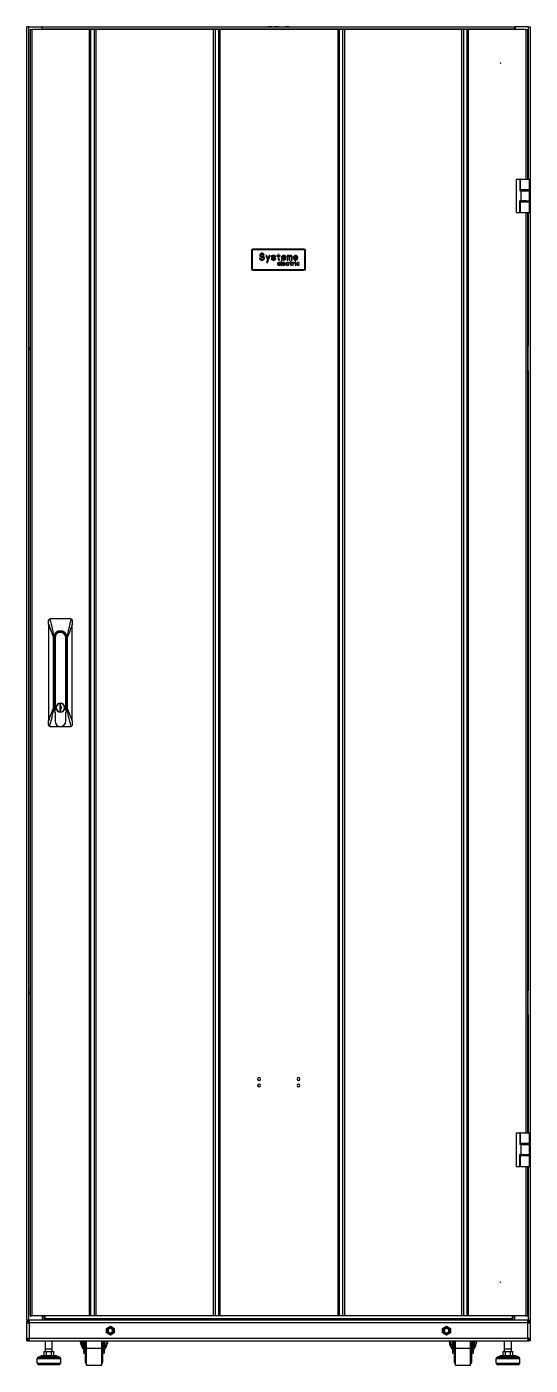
# Model space of a CAD drawing. Header units: millimetres. Extents: x 167 to 1022, y 285 to 720.
# Drawn here: x 671.8 to 746.6, y 285 to 484.1 of the extents above; entities that cross this region are included whole.
import ezdxf

# ---------------------------------------------------------------- set-up
doc = ezdxf.new("R2010")
doc.units = ezdxf.units.MM

msp = doc.modelspace()

# ---------------------------------------------------------------- linework, layer by layer
at = {"color": 7, "linetype": 'Continuous', "lineweight": 25}
for p, q in [((671.75, 291.76), (671.75, 484.13)), ((672.07, 484.13), (671.75, 484.13)), ((672.07, 484.13), (674, 484.13)), ((672.07, 291.76), (672.07, 484.13)), ((674, 484.13), (674, 483.73)), ((674, 484.13), (744.37, 484.13)), ((674.02, 484.11), (674, 484.11)), ((674.02, 483.97), (674, 483.97)), ((674.02, 483.83), (674.02, 484.11)), ((707, 484.14), (707.01, 484.13)), ((707, 484.14), (707.61, 484.14)), ((708.2, 484.14), (707.61, 484.14)), ((707.61, 484.13), (707.61, 484.14)), ((708.19, 484.13), (708.2, 484.14)), ((708.58, 484.14), (708.59, 484.13)), ((709.2, 484.14), (708.58, 484.14)), ((709.2, 484.14), (709.78, 484.14)), ((709.2, 484.13), (709.2, 484.14)), ((709.77, 484.13), (709.78, 484.14)), ((710.17, 484.14), (710.18, 484.13)), ((710.78, 484.14), (710.17, 484.14)), ((710.78, 484.14), (711.37, 484.14)), ((710.78, 484.13), (710.78, 484.14)), ((711.36, 484.13), (711.37, 484.14)), ((744.37, 484.11), (744.35, 484.11)), ((744.35, 483.83), (744.35, 484.11)), ((744.37, 483.97), (744.35, 483.97)), ((744.37, 484.13), (744.37, 483.73)), ((746.29, 484.13), (744.37, 484.13)), ((746.29, 484.13), (746.61, 484.13)), ((746.29, 484.13), (746.29, 461.48)), ((746.61, 484.13), (746.61, 291.76)), ((672.25, 483.73), (672.25, 292.33)), ((672.25, 483.73), (672.49, 483.73)), ((681.05, 483.73), (672.49, 483.73)), ((672.49, 483.73), (672.49, 292.33)), ((674.02, 483.82), (674, 483.82)), ((674.02, 483.83), (744.35, 483.83)), ((674.02, 483.83), (674.02, 483.73)), ((681.05, 483.73), (681.05, 292.33)), ((681.25, 483.73), (681.05, 483.73)), ((681.25, 483.73), (681.25, 292.33)), ((681.76, 483.73), (681.25, 483.73)), ((681.76, 483.73), (681.76, 292.33)), ((682.04, 483.73), (681.76, 483.73)), ((682.04, 483.73), (682.04, 292.33)), ((699.47, 483.73), (682.04, 483.73)), ((699.47, 483.73), (699.47, 292.33)), ((699.75, 483.73), (699.47, 483.73)), ((699.75, 483.73), (699.75, 292.33)), ((700.25, 483.73), (699.75, 483.73)), ((700.25, 483.73), (700.25, 292.33)), ((700.46, 483.73), (700.25, 483.73)), ((700.46, 483.73), (700.46, 292.33)), ((717.99, 483.73), (700.46, 483.73)), ((718.19, 483.73), (717.99, 483.73)), ((717.99, 483.73), (717.99, 292.33)), ((718.19, 483.73), (718.19, 292.33)), ((718.7, 483.73), (718.19, 483.73)), ((718.98, 483.73), (718.7, 483.73)), ((718.7, 483.73), (718.7, 292.33)), ((736.41, 483.73), (718.98, 483.73)), ((718.98, 483.73), (718.98, 292.33)), ((736.41, 483.73), (736.41, 292.33)), ((736.69, 483.73), (736.41, 483.73)), ((736.69, 483.73), (736.69, 292.33)), ((737.19, 483.73), (736.69, 483.73)), ((737.19, 483.73), (737.19, 292.33)), ((737.4, 483.73), (737.19, 483.73)), ((737.4, 483.73), (737.4, 292.33)), ((745.95, 483.73), (737.4, 483.73)), ((744.35, 483.83), (744.35, 483.73)), ((744.35, 483.82), (744.37, 483.82)), ((745.95, 483.73), (746.19, 483.73)), ((745.95, 483.73), (745.95, 461.48)), ((746.19, 483.73), (746.19, 461.48)), ((744.55, 456.48), (744.55, 461.48)), ((744.55, 461.48), (745.06, 461.48)), ((745.06, 461.48), (745.06, 459.73)), ((745.16, 461.48), (745.06, 461.48)), ((745.16, 459.73), (745.16, 461.48)), ((745.16, 461.48), (746.51, 461.48)), ((746.51, 459.88), (746.51, 461.48)), ((746.51, 461.48), (746.55, 461.48)), ((746.55, 459.88), (746.55, 461.48)), ((745.29, 459.73), (745.06, 459.73)), ((745.06, 456.48), (745.06, 458.23)), ((745.29, 458.23), (745.06, 458.23)), ((746.51, 459.88), (745.16, 459.88)), ((745.16, 456.48), (745.16, 458.23)), ((745.16, 458.08), (746.51, 458.08)), ((745.29, 458.23), (745.29, 459.73)), ((745.29, 459.73), (746.51, 459.73)), ((745.29, 458.23), (746.51, 458.23)), ((745.49, 459.73), (745.49, 459.88)), ((745.95, 459.73), (745.49, 459.73)), ((745.49, 458.08), (745.49, 458.23)), ((745.95, 458.22), (745.49, 458.22)), ((745.5, 458.23), (745.5, 458.22)), ((745.95, 459.88), (745.95, 459.73)), ((745.95, 459.73), (746.19, 459.73)), ((745.95, 458.22), (746.19, 458.22)), ((745.95, 458.22), (745.95, 458.08)), ((746.06, 458.23), (746.06, 458.22)), ((746.1, 458.22), (746.1, 458.23)), ((746.19, 459.88), (746.19, 459.73)), ((746.19, 459.73), (746.19, 459.73)), ((746.19, 458.22), (746.19, 458.23)), ((746.19, 458.22), (746.19, 458.08)), ((746.25, 459.73), (746.25, 459.88)), ((746.25, 458.08), (746.25, 458.23)), ((746.51, 459.88), (746.55, 459.88)), ((746.51, 458.23), (746.51, 459.73)), ((746.51, 459.73), (746.55, 459.73)), ((746.51, 458.23), (746.55, 458.23)), ((746.51, 456.48), (746.51, 458.08)), ((746.51, 458.08), (746.55, 458.08)), ((746.55, 459.73), (746.55, 459.88)), ((746.55, 458.23), (746.55, 459.73)), ((746.55, 458.08), (746.55, 458.23)), ((746.55, 456.48), (746.55, 458.08)), ((744.55, 456.48), (745.06, 456.48)), ((745.16, 456.48), (745.06, 456.48)), ((745.16, 456.48), (746.51, 456.48)), ((745.95, 456.48), (745.95, 319.58)), ((746.19, 456.48), (746.19, 319.58)), ((746.29, 456.48), (746.29, 436.55)), ((746.51, 456.48), (746.55, 456.48)), ((705.27, 450.84), (705.17, 450.84)), ((705.17, 450.84), (705.17, 448.14)), ((705.27, 450.84), (705.27, 448.14)), ((705.37, 450.94), (705.37, 451.04)), ((713.02, 451.04), (705.37, 451.04)), ((713.02, 450.94), (705.37, 450.94)), ((706.42, 450.28), (706.4, 450.19)), ((706.4, 450.19), (706.4, 450.11)), ((706.4, 450.11), (706.42, 450.02)), ((706.51, 450.36), (706.42, 450.28)), ((706.59, 450.41), (706.51, 450.36)), ((706.53, 450.17), (706.55, 450.24)), ((706.53, 450.13), (706.53, 450.17)), ((706.55, 450.07), (706.53, 450.13)), ((706.55, 450.24), (706.61, 450.28)), ((706.67, 450.43), (706.59, 450.41)), ((706.61, 450.28), (706.67, 450.3)), ((706.78, 450.43), (706.67, 450.43)), ((706.67, 450.3), (706.8, 450.3)), ((706.88, 450.41), (706.78, 450.43)), ((706.8, 450.3), (706.86, 450.28)), ((706.86, 450.28), (706.9, 450.24)), ((706.97, 450.34), (706.88, 450.41)), ((706.9, 450.24), (706.92, 450.19)), ((706.92, 450.19), (707.05, 450.19)), ((707.03, 450.26), (706.97, 450.34)), ((707.05, 450.19), (707.03, 450.26)), ((707.28, 450.11), (707.57, 449.51)), ((707.4, 450.11), (707.28, 450.11)), ((707.63, 449.66), (707.4, 450.11)), ((707.53, 449.09), (707.95, 450.11)), ((707.82, 450.11), (707.63, 449.66)), ((707.95, 450.11), (707.82, 450.11)), ((708.24, 450.09), (708.15, 450.04)), ((708.36, 450.11), (708.24, 450.09)), ((708.49, 450.11), (708.36, 450.11)), ((708.61, 450.09), (708.49, 450.11)), ((708.67, 450.07), (708.61, 450.09)), ((708.95, 450.11), (708.95, 450.02)), ((709.11, 450.11), (708.95, 450.11)), ((709.11, 450.28), (709.11, 450.11)), ((709.22, 450.28), (709.11, 450.28)), ((709.22, 450.11), (709.22, 450.28)), ((709.45, 450.11), (709.22, 450.11)), ((709.45, 450.02), (709.45, 450.11)), ((709.84, 450.09), (709.78, 450.07)), ((709.97, 450.11), (709.84, 450.09)), ((710.09, 450.09), (709.97, 450.11)), ((710.2, 450.02), (710.09, 450.09)), ((710.55, 450.11), (710.45, 450.11)), ((710.45, 450.11), (710.45, 449.43)), ((710.55, 450.04), (710.55, 450.11)), ((710.59, 450.09), (710.55, 450.04)), ((710.65, 450.11), (710.59, 450.09)), ((710.74, 450.11), (710.65, 450.11)), ((710.8, 450.09), (710.74, 450.11)), ((710.86, 450.02), (710.8, 450.09)), ((710.92, 450.09), (710.86, 450.02)), ((710.99, 450.11), (710.92, 450.09)), ((711.07, 450.11), (710.99, 450.11)), ((711.13, 450.09), (711.07, 450.11)), ((711.17, 450.04), (711.13, 450.09)), ((711.61, 450.09), (711.55, 450.07)), ((711.74, 450.11), (711.61, 450.09)), ((711.86, 450.09), (711.74, 450.11)), ((711.97, 450.02), (711.86, 450.09)), ((713.02, 450.94), (713.02, 451.04)), ((713.12, 450.84), (713.22, 450.84)), ((713.12, 448.14), (713.12, 450.84)), ((713.22, 448.14), (713.22, 450.84)), ((705.27, 448.14), (705.17, 448.14)), ((706.34, 449.7), (706.36, 449.62)), ((706.47, 449.7), (706.34, 449.7)), ((706.36, 449.62), (706.42, 449.51)), ((706.42, 450.02), (706.51, 449.94)), ((706.42, 449.51), (706.53, 449.45)), ((706.49, 449.64), (706.47, 449.7)), ((706.55, 449.58), (706.49, 449.64)), ((706.51, 449.94), (706.59, 449.9)), ((706.53, 449.45), (706.63, 449.43)), ((706.61, 450.02), (706.55, 450.07)), ((706.63, 449.56), (706.55, 449.58)), ((706.59, 449.9), (706.67, 449.87)), ((706.67, 450), (706.61, 450.02)), ((706.8, 449.56), (706.63, 449.56)), ((706.63, 449.43), (706.8, 449.43)), ((706.8, 450), (706.67, 450)), ((706.67, 449.87), (706.8, 449.87)), ((706.9, 449.98), (706.8, 450)), ((706.8, 449.87), (706.88, 449.85)), ((706.88, 449.58), (706.8, 449.56)), ((706.8, 449.43), (706.9, 449.45)), ((706.88, 449.85), (706.95, 449.81)), ((706.95, 449.62), (706.88, 449.58)), ((706.99, 449.94), (706.9, 449.98)), ((706.9, 449.45), (706.99, 449.49)), ((706.95, 449.81), (706.99, 449.75)), ((706.99, 449.68), (706.95, 449.62)), ((707.07, 449.85), (706.99, 449.94)), ((706.99, 449.75), (706.99, 449.68)), ((706.99, 449.49), (707.07, 449.58)), ((707.11, 449.77), (707.07, 449.85)), ((707.07, 449.58), (707.11, 449.66)), ((707.11, 449.66), (707.11, 449.77)), ((707.57, 449.51), (707.4, 449.09)), ((707.4, 449.09), (707.53, 449.09)), ((708.15, 450.04), (708.11, 449.98)), ((708.11, 449.98), (708.11, 449.94)), ((708.11, 449.94), (708.15, 449.85)), ((708.11, 449.6), (708.15, 449.51)), ((708.22, 449.6), (708.11, 449.6)), ((708.15, 449.85), (708.24, 449.79)), ((708.15, 449.51), (708.22, 449.47)), ((708.22, 449.94), (708.24, 449.98)), ((708.24, 449.9), (708.22, 449.94)), ((708.24, 449.56), (708.22, 449.6)), ((708.22, 449.47), (708.28, 449.45)), ((708.24, 449.98), (708.28, 450)), ((708.3, 449.85), (708.24, 449.9)), ((708.24, 449.79), (708.59, 449.68)), ((708.28, 449.53), (708.24, 449.56)), ((708.28, 450), (708.36, 450.02)), ((708.4, 449.51), (708.28, 449.53)), ((708.28, 449.45), (708.4, 449.43)), ((708.65, 449.75), (708.3, 449.85)), ((708.36, 450.02), (708.49, 450.02)), ((708.53, 449.51), (708.4, 449.51)), ((708.4, 449.43), (708.53, 449.43)), ((708.49, 450.02), (708.61, 450)), ((708.61, 449.53), (708.53, 449.51)), ((708.53, 449.43), (708.65, 449.45)), ((708.59, 449.68), (708.65, 449.64)), ((708.61, 450), (708.65, 449.98)), ((708.65, 449.56), (708.61, 449.53)), ((708.65, 449.98), (708.67, 449.94)), ((708.74, 449.68), (708.65, 449.75)), ((708.65, 449.64), (708.67, 449.6)), ((708.67, 449.6), (708.65, 449.56)), ((708.65, 449.45), (708.74, 449.49)), ((708.74, 450.02), (708.67, 450.07)), ((708.67, 449.94), (708.78, 449.94)), ((708.78, 449.94), (708.74, 450.02)), ((708.78, 449.6), (708.74, 449.68)), ((708.74, 449.49), (708.78, 449.56)), ((708.78, 449.56), (708.78, 449.6)), ((708.95, 450.02), (709.11, 450.02)), ((709.05, 448.94), (709.04, 448.86)), ((709.04, 448.86), (709.05, 448.77)), ((709.08, 449), (709.05, 448.94)), ((709.05, 448.77), (709.08, 448.72)), ((709.11, 449.03), (709.08, 449)), ((709.08, 448.72), (709.11, 448.69)), ((709.11, 450.02), (709.11, 449.6)), ((709.11, 449.6), (709.15, 449.51)), ((709.15, 449.05), (709.11, 449.03)), ((709.11, 448.86), (709.48, 448.86)), ((709.11, 448.83), (709.11, 448.86)), ((709.12, 448.79), (709.11, 448.83)), ((709.11, 448.69), (709.15, 448.66)), ((709.12, 448.93), (709.14, 448.96)), ((709.12, 448.91), (709.12, 448.93)), ((709.41, 448.91), (709.12, 448.91)), ((709.14, 448.76), (709.12, 448.79)), ((709.14, 448.96), (709.18, 449)), ((709.18, 448.72), (709.14, 448.76)), ((709.15, 449.51), (709.22, 449.47)), ((709.19, 449.07), (709.15, 449.05)), ((709.15, 448.66), (709.19, 448.65)), ((709.18, 449), (709.2, 449.01)), ((709.2, 448.7), (709.18, 448.72)), ((709.27, 449.08), (709.19, 449.07)), ((709.19, 448.65), (709.27, 448.63)), ((709.2, 449.01), (709.26, 449.03)), ((709.26, 448.69), (709.2, 448.7)), ((709.22, 450.02), (709.45, 450.02)), ((709.22, 449.64), (709.22, 450.02)), ((709.24, 449.58), (709.22, 449.64)), ((709.22, 449.47), (709.28, 449.45)), ((709.3, 449.53), (709.24, 449.58)), ((709.26, 449.03), (709.34, 449.01)), ((709.36, 448.7), (709.26, 448.69)), ((709.36, 449.07), (709.27, 449.08)), ((709.27, 448.63), (709.37, 448.65)), ((709.28, 449.45), (709.4, 449.43)), ((709.4, 449.51), (709.3, 449.53)), ((709.34, 449.01), (709.38, 448.98)), ((709.42, 449.03), (709.36, 449.07)), ((709.4, 448.73), (709.36, 448.7)), ((709.37, 448.65), (709.42, 448.67)), ((709.38, 448.98), (709.41, 448.94)), ((709.4, 449.43), (709.4, 449.51)), ((709.41, 448.77), (709.4, 448.73)), ((709.41, 448.94), (709.41, 448.91)), ((709.48, 448.77), (709.41, 448.77)), ((709.47, 448.97), (709.42, 449.03)), ((709.42, 448.67), (709.47, 448.72)), ((709.48, 448.91), (709.47, 448.97)), ((709.47, 448.72), (709.48, 448.77)), ((709.48, 448.86), (709.48, 448.91)), ((709.59, 449.29), (709.59, 448.63)), ((709.66, 449.29), (709.59, 449.29)), ((709.59, 448.63), (709.66, 448.63)), ((709.63, 449.9), (709.61, 449.77)), ((709.61, 449.77), (709.63, 449.64)), ((709.67, 449.98), (709.63, 449.9)), ((709.63, 449.64), (709.67, 449.56)), ((709.66, 448.63), (709.66, 449.29)), ((709.72, 450.02), (709.67, 449.98)), ((709.67, 449.56), (709.72, 449.51)), ((709.78, 450.07), (709.72, 450.02)), ((709.72, 449.77), (710.28, 449.77)), ((709.72, 449.73), (709.72, 449.77)), ((709.74, 449.66), (709.72, 449.73)), ((709.72, 449.51), (709.78, 449.47)), ((709.74, 449.87), (709.76, 449.92)), ((709.74, 449.85), (709.74, 449.87)), ((710.17, 449.85), (709.74, 449.85)), ((709.76, 449.62), (709.74, 449.66)), ((709.76, 449.92), (709.82, 449.98)), ((709.82, 449.56), (709.76, 449.62)), ((709.78, 448.94), (709.77, 448.86)), ((709.77, 448.86), (709.78, 448.77)), ((709.78, 449.47), (709.84, 449.45)), ((709.81, 449), (709.78, 448.94)), ((709.78, 448.77), (709.81, 448.72)), ((709.84, 449.03), (709.81, 449)), ((709.81, 448.72), (709.84, 448.69)), ((709.82, 449.98), (709.86, 450)), ((709.86, 449.53), (709.82, 449.56)), ((709.84, 449.45), (709.97, 449.43)), ((709.88, 449.05), (709.84, 449.03)), ((709.84, 448.86), (710.21, 448.86)), ((709.84, 448.83), (709.84, 448.86)), ((709.85, 448.79), (709.84, 448.83)), ((709.84, 448.69), (709.88, 448.66)), ((709.85, 448.93), (709.86, 448.96)), ((709.85, 448.91), (709.85, 448.93)), ((710.14, 448.91), (709.85, 448.91)), ((709.86, 448.76), (709.85, 448.79)), ((709.86, 450), (709.95, 450.02)), ((709.95, 449.51), (709.86, 449.53)), ((709.86, 448.96), (709.91, 449)), ((709.91, 448.72), (709.86, 448.76)), ((709.92, 449.07), (709.88, 449.05)), ((709.88, 448.66), (709.92, 448.65)), ((709.91, 449), (709.93, 449.01)), ((709.93, 448.7), (709.91, 448.72)), ((710, 449.08), (709.92, 449.07)), ((709.92, 448.65), (710, 448.63)), ((709.93, 449.01), (709.99, 449.03)), ((709.99, 448.69), (709.93, 448.7)), ((709.95, 450.02), (710.07, 450)), ((710.09, 449.53), (709.95, 449.51)), ((709.97, 449.43), (710.11, 449.45)), ((709.99, 449.03), (710.07, 449.01)), ((710.08, 448.7), (709.99, 448.69)), ((710.08, 449.07), (710, 449.08)), ((710, 448.63), (710.1, 448.65)), ((710.07, 450), (710.13, 449.96)), ((710.07, 449.01), (710.11, 448.98)), ((710.15, 449.03), (710.08, 449.07)), ((710.13, 448.73), (710.08, 448.7)), ((710.15, 449.58), (710.09, 449.53)), ((710.1, 448.65), (710.15, 448.67)), ((710.11, 449.45), (710.2, 449.49)), ((710.11, 448.98), (710.14, 448.94)), ((710.13, 449.96), (710.17, 449.9)), ((710.14, 448.77), (710.13, 448.73)), ((710.14, 448.94), (710.14, 448.91)), ((710.21, 448.77), (710.14, 448.77)), ((710.17, 449.64), (710.15, 449.58)), ((710.19, 448.97), (710.15, 449.03)), ((710.15, 448.67), (710.19, 448.72)), ((710.17, 449.9), (710.17, 449.85)), ((710.28, 449.64), (710.17, 449.64)), ((710.21, 448.91), (710.19, 448.97)), ((710.19, 448.72), (710.21, 448.77)), ((710.26, 449.94), (710.2, 450.02)), ((710.2, 449.49), (710.26, 449.56)), ((710.21, 448.86), (710.21, 448.91)), ((710.28, 449.85), (710.26, 449.94)), ((710.26, 449.56), (710.28, 449.64)), ((710.28, 449.77), (710.28, 449.85)), ((710.33, 448.94), (710.32, 448.86)), ((710.32, 448.86), (710.33, 448.77)), ((710.36, 449), (710.33, 448.94)), ((710.33, 448.77), (710.36, 448.72)), ((710.39, 449.03), (710.36, 449)), ((710.36, 448.72), (710.39, 448.69)), ((710.43, 449.05), (710.39, 449.03)), ((710.39, 448.87), (710.4, 448.93)), ((710.39, 448.83), (710.39, 448.87)), ((710.41, 448.76), (710.39, 448.83)), ((710.39, 448.69), (710.43, 448.66)), ((710.4, 448.93), (710.41, 448.96)), ((710.41, 448.96), (710.46, 449)), ((710.46, 448.72), (710.41, 448.76)), ((710.47, 449.07), (710.43, 449.05)), ((710.43, 448.66), (710.47, 448.65)), ((710.45, 449.43), (710.55, 449.43)), ((710.46, 449), (710.48, 449.01)), ((710.54, 448.69), (710.46, 448.72)), ((710.55, 449.08), (710.47, 449.07)), ((710.47, 448.65), (710.55, 448.63)), ((710.48, 449.01), (710.54, 449.03)), ((710.54, 449.03), (710.63, 449.01)), ((710.63, 448.7), (710.54, 448.69)), ((710.55, 449.96), (710.59, 450)), ((710.55, 449.43), (710.55, 449.96)), ((710.65, 449.07), (710.55, 449.08)), ((710.55, 448.63), (710.65, 448.65)), ((710.59, 450), (710.65, 450.02)), ((710.63, 449.01), (710.68, 448.98)), ((710.68, 448.73), (710.63, 448.7)), ((710.65, 450.02), (710.7, 450.02)), ((710.7, 449.04), (710.65, 449.07)), ((710.65, 448.65), (710.7, 448.67)), ((710.68, 448.98), (710.69, 448.94)), ((710.69, 448.77), (710.68, 448.73)), ((710.69, 448.94), (710.76, 448.94)), ((710.76, 448.77), (710.69, 448.77)), ((710.7, 450.02), (710.74, 450)), ((710.74, 449), (710.7, 449.04)), ((710.7, 448.67), (710.74, 448.72)), ((710.74, 450), (710.76, 449.98)), ((710.76, 448.94), (710.74, 449)), ((710.74, 448.72), (710.76, 448.77)), ((710.76, 449.98), (710.78, 449.94)), ((710.78, 449.94), (710.78, 449.43)), ((710.78, 449.43), (710.88, 449.43)), ((710.87, 449.08), (710.87, 449.03)), ((710.98, 449.08), (710.87, 449.08)), ((710.87, 449.03), (710.98, 449.03)), ((710.88, 449.94), (710.9, 449.98)), ((710.88, 449.43), (710.88, 449.94)), ((710.9, 449.98), (710.92, 450)), ((710.92, 450), (710.97, 450.02)), ((710.97, 450.02), (711.03, 450.02)), ((711.05, 449.19), (710.98, 449.19)), ((710.98, 449.19), (710.98, 449.08)), ((710.98, 449.03), (710.98, 448.74)), ((710.98, 448.74), (711.01, 448.69)), ((711.01, 448.69), (711.05, 448.66)), ((711.03, 450.02), (711.07, 450)), ((711.05, 449.08), (711.05, 449.19)), ((711.2, 449.08), (711.05, 449.08)), ((711.05, 449.03), (711.2, 449.03)), ((711.05, 448.77), (711.05, 449.03)), ((711.06, 448.73), (711.05, 448.77)), ((711.05, 448.66), (711.09, 448.65)), ((711.1, 448.7), (711.06, 448.73)), ((711.07, 450), (711.09, 449.98)), ((711.09, 449.98), (711.11, 449.94)), ((711.09, 448.65), (711.17, 448.63)), ((711.17, 448.69), (711.1, 448.7)), ((711.11, 449.94), (711.11, 449.43)), ((711.11, 449.43), (711.22, 449.43)), ((711.22, 449.94), (711.17, 450.04)), ((711.17, 448.63), (711.17, 448.69)), ((711.2, 449.03), (711.2, 449.08)), ((711.22, 449.43), (711.22, 449.94)), ((711.38, 449.08), (711.31, 449.08)), ((711.31, 449.08), (711.31, 448.63)), ((711.31, 448.63), (711.38, 448.63)), ((711.4, 449.9), (711.38, 449.77)), ((711.38, 449.77), (711.4, 449.64)), ((711.38, 449), (711.38, 449.08)), ((711.4, 449.03), (711.38, 449)), ((711.38, 448.91), (711.42, 448.97)), ((711.38, 448.63), (711.38, 448.91)), ((711.45, 449.98), (711.4, 449.9)), ((711.4, 449.64), (711.45, 449.56)), ((711.45, 449.05), (711.4, 449.03)), ((711.42, 448.97), (711.47, 449)), ((711.49, 450.02), (711.45, 449.98)), ((711.45, 449.56), (711.49, 449.51)), ((711.49, 449.07), (711.45, 449.05)), ((711.47, 449), (711.56, 449.01)), ((711.55, 450.07), (711.49, 450.02)), ((711.49, 449.77), (712.05, 449.77)), ((711.49, 449.73), (711.49, 449.77)), ((711.51, 449.66), (711.49, 449.73)), ((711.49, 449.51), (711.55, 449.47)), ((711.56, 449.08), (711.49, 449.07)), ((711.51, 449.87), (711.53, 449.92)), ((711.51, 449.85), (711.51, 449.87)), ((711.95, 449.85), (711.51, 449.85)), ((711.53, 449.62), (711.51, 449.66)), ((711.53, 449.92), (711.59, 449.98)), ((711.59, 449.56), (711.53, 449.62)), ((711.55, 449.47), (711.61, 449.45)), ((711.56, 449.01), (711.56, 449.08)), ((711.59, 449.98), (711.63, 450)), ((711.63, 449.53), (711.59, 449.56)), ((711.61, 449.45), (711.74, 449.43)), ((711.63, 450), (711.72, 450.02)), ((711.72, 449.51), (711.63, 449.53)), ((711.73, 449.29), (711.67, 449.29)), ((711.67, 449.29), (711.67, 449.22)), ((711.67, 449.22), (711.73, 449.22)), ((711.67, 449.08), (711.67, 448.63)), ((711.73, 449.08), (711.67, 449.08)), ((711.67, 448.63), (711.73, 448.63)), ((711.72, 450.02), (711.84, 450)), ((711.86, 449.53), (711.72, 449.51)), ((711.73, 449.22), (711.73, 449.29)), ((711.73, 448.63), (711.73, 449.08)), ((711.74, 449.43), (711.88, 449.45)), ((711.84, 450), (711.9, 449.96)), ((711.86, 448.94), (711.84, 448.86)), ((711.84, 448.86), (711.86, 448.77)), ((711.92, 449.58), (711.86, 449.53)), ((711.89, 449), (711.86, 448.94)), ((711.86, 448.77), (711.89, 448.72)), ((711.88, 449.45), (711.97, 449.49)), ((711.91, 449.03), (711.89, 449)), ((711.89, 448.72), (711.91, 448.69)), ((711.9, 449.96), (711.95, 449.9)), ((711.95, 449.05), (711.91, 449.03)), ((711.91, 448.87), (711.93, 448.93)), ((711.91, 448.83), (711.91, 448.87)), ((711.94, 448.76), (711.91, 448.83)), ((711.91, 448.69), (711.95, 448.66)), ((711.95, 449.64), (711.92, 449.58)), ((711.93, 448.93), (711.94, 448.96)), ((711.94, 448.96), (711.98, 449)), ((711.98, 448.72), (711.94, 448.76)), ((711.95, 449.9), (711.95, 449.85)), ((712.05, 449.64), (711.95, 449.64)), ((712, 449.07), (711.95, 449.05)), ((711.95, 448.66), (712, 448.65)), ((712.03, 449.94), (711.97, 450.02)), ((711.97, 449.49), (712.03, 449.56)), ((711.98, 449), (712.01, 449.01)), ((712.06, 448.69), (711.98, 448.72)), ((712.08, 449.08), (712, 449.07)), ((712, 448.65), (712.08, 448.63)), ((712.01, 449.01), (712.06, 449.03)), ((712.05, 449.85), (712.03, 449.94)), ((712.03, 449.56), (712.05, 449.64)), ((712.05, 449.77), (712.05, 449.85)), ((712.06, 449.03), (712.16, 449.01)), ((712.16, 448.7), (712.06, 448.69)), ((712.17, 449.07), (712.08, 449.08)), ((712.08, 448.63), (712.17, 448.65)), ((712.16, 449.01), (712.2, 448.98)), ((712.2, 448.73), (712.16, 448.7)), ((712.23, 449.04), (712.17, 449.07)), ((712.17, 448.65), (712.23, 448.67)), ((712.2, 448.98), (712.22, 448.94)), ((712.22, 448.77), (712.2, 448.73)), ((712.22, 448.94), (712.28, 448.94)), ((712.28, 448.77), (712.22, 448.77)), ((712.27, 449), (712.23, 449.04)), ((712.23, 448.67), (712.27, 448.72)), ((712.28, 448.94), (712.27, 449)), ((712.27, 448.72), (712.28, 448.77)), ((713.12, 448.14), (713.22, 448.14)), ((705.37, 448.04), (713.02, 448.04)), ((705.37, 448.04), (705.37, 447.94)), ((705.37, 447.94), (713.02, 447.94)), ((713.02, 448.04), (713.02, 447.94)), ((746.31, 433.18), (746.31, 436.38)), ((746.29, 433.01), (746.29, 340.7)), ((675, 395.2), (675, 380.86)), ((675.25, 396.03), (675.17, 396.01)), ((678.34, 396.01), (678.25, 396.03)), ((678.5, 380.86), (678.5, 395.2)), ((675.75, 382.78), (675.75, 393.28)), ((675.85, 393.23), (675.85, 382.83)), ((675.95, 393.23), (675.95, 382.42)), ((677.55, 382.42), (677.55, 393.23)), ((677.65, 382.83), (677.65, 393.23)), ((677.75, 393.28), (677.75, 382.78)), ((676.68, 383.23), (676.68, 382.43)), ((676.83, 383.23), (676.68, 383.23)), ((676.68, 382.43), (676.83, 382.43)), ((676.83, 382.98), (676.83, 383.23)), ((676.83, 382.43), (676.83, 382.68)), ((675.95, 382.18), (675.95, 380.83)), ((677.55, 380.83), (677.55, 382.18)), ((675.17, 380.04), (675.25, 380.03)), ((678.25, 380.03), (678.34, 380.04)), ((746.31, 337.33), (746.31, 340.53)), ((746.29, 337.16), (746.29, 319.58)), ((706.07, 327.62), (706.07, 327.54)), ((706.07, 326.66), (706.07, 326.58)), ((744.55, 314.58), (744.55, 319.58)), ((744.55, 319.58), (745.06, 319.58)), ((745.06, 319.58), (745.06, 317.83)), ((745.16, 319.58), (745.06, 319.58)), ((745.16, 317.83), (745.16, 319.58)), ((745.16, 319.58), (746.51, 319.58)), ((746.51, 317.98), (746.51, 319.58)), ((746.51, 319.58), (746.55, 319.58)), ((746.55, 317.98), (746.55, 319.58)), ((745.29, 317.83), (745.06, 317.83)), ((746.51, 317.98), (745.16, 317.98)), ((745.29, 316.33), (745.29, 317.83)), ((745.29, 317.83), (746.51, 317.83)), ((745.49, 317.83), (745.49, 317.98)), ((745.95, 317.83), (745.49, 317.83)), ((745.95, 317.98), (745.95, 317.83)), ((745.95, 317.83), (746.19, 317.83)), ((746.19, 317.98), (746.19, 317.83)), ((746.19, 317.83), (746.19, 317.83)), ((746.25, 317.83), (746.25, 317.98)), ((746.51, 317.98), (746.55, 317.98)), ((746.51, 316.33), (746.51, 317.83)), ((746.51, 317.83), (746.55, 317.83)), ((746.55, 317.83), (746.55, 317.98)), ((746.55, 316.33), (746.55, 317.83)), ((745.06, 314.58), (745.06, 316.33)), ((745.29, 316.33), (745.06, 316.33)), ((745.16, 314.58), (745.16, 316.33)), ((745.16, 316.18), (746.51, 316.18)), ((745.29, 316.33), (746.51, 316.33)), ((745.49, 316.18), (745.49, 316.33)), ((745.95, 316.32), (745.49, 316.32)), ((745.5, 316.33), (745.5, 316.32)), ((745.95, 316.32), (746.19, 316.32)), ((745.95, 316.32), (745.95, 316.18)), ((746.06, 316.33), (746.06, 316.32)), ((746.1, 316.32), (746.1, 316.33)), ((746.19, 316.32), (746.19, 316.33)), ((746.19, 316.32), (746.19, 316.18)), ((746.25, 316.18), (746.25, 316.33)), ((746.51, 316.33), (746.55, 316.33)), ((746.51, 314.58), (746.51, 316.18)), ((746.51, 316.18), (746.55, 316.18)), ((746.55, 316.18), (746.55, 316.33)), ((746.55, 314.58), (746.55, 316.18)), ((744.55, 314.58), (745.06, 314.58)), ((745.16, 314.58), (745.06, 314.58)), ((745.16, 314.58), (746.51, 314.58)), ((745.95, 314.58), (745.95, 292.33)), ((746.19, 314.58), (746.19, 292.33)), ((746.29, 314.58), (746.29, 291.76)), ((746.51, 314.58), (746.55, 314.58)), ((671.75, 291.76), (674.17, 291.76)), ((671.75, 291.73), (671.75, 291.76)), ((671.83, 291.71), (671.75, 291.73)), ((671.75, 291.73), (746.61, 291.73)), ((671.75, 291.73), (671.75, 291.53)), ((671.75, 291.5), (671.75, 291.53)), ((671.83, 291.52), (671.75, 291.53)), ((671.75, 288.63), (671.75, 291.5)), ((671.75, 291.49), (671.75, 291.5)), ((671.75, 291.5), (671.95, 291.5)), ((671.75, 291.49), (671.95, 291.49)), ((671.83, 291.71), (671.83, 291.52)), ((671.93, 291.52), (671.83, 291.52)), ((671.93, 291.72), (671.93, 291.52)), ((671.95, 291.49), (671.95, 291.5)), ((672.06, 291.35), (672.11, 291.35)), ((672.15, 291.33), (672.06, 291.35)), ((672.07, 291.35), (672.07, 291.51)), ((672.11, 291.4), (672.11, 291.37)), ((672.15, 291.33), (672.11, 291.4)), ((672.15, 291.33), (672.11, 291.37)), ((672.15, 289.03), (672.15, 291.33)), ((672.15, 291.33), (746.21, 291.33)), ((672.25, 292.33), (672.49, 292.33)), ((681.05, 292.33), (672.49, 292.33)), ((674.1, 291.76), (674.1, 292.33)), ((674.17, 291.76), (674.25, 291.75)), ((674.33, 291.76), (674.33, 292.33)), ((674.45, 292.33), (674.45, 291.93)), ((674.45, 291.91), (674.45, 291.93)), ((674.45, 291.93), (743.91, 291.93)), ((674.45, 291.91), (674.45, 291.9)), ((674.46, 291.86), (674.45, 291.9)), ((681.25, 292.33), (681.05, 292.33)), ((681.76, 292.33), (681.25, 292.33)), ((682.04, 292.33), (681.76, 292.33)), ((699.47, 292.33), (682.04, 292.33)), ((683.59, 290.47), (684.18, 290.81)), ((684.18, 290.81), (684.77, 290.47)), ((699.75, 292.33), (699.47, 292.33)), ((700.25, 292.33), (699.75, 292.33)), ((700.46, 292.33), (700.25, 292.33)), ((717.99, 292.33), (700.46, 292.33)), ((718.19, 292.33), (717.99, 292.33)), ((718.7, 292.33), (718.19, 292.33)), ((718.98, 292.33), (718.7, 292.33)), ((736.41, 292.33), (718.98, 292.33)), ((733.59, 290.47), (734.18, 290.81)), ((734.18, 290.81), (734.77, 290.47)), ((736.69, 292.33), (736.41, 292.33)), ((737.19, 292.33), (736.69, 292.33)), ((737.4, 292.33), (737.19, 292.33)), ((745.95, 292.33), (737.4, 292.33)), ((743.91, 292.33), (743.91, 291.93)), ((743.91, 291.91), (743.91, 291.93)), ((743.91, 291.91), (743.91, 291.9)), ((743.91, 291.9), (743.91, 291.86)), ((744.04, 292.33), (744.04, 291.76)), ((744.11, 291.75), (744.19, 291.76)), ((744.19, 291.76), (746.61, 291.76)), ((744.27, 292.33), (744.27, 291.76)), ((745.95, 292.33), (746.19, 292.33)), ((746.21, 291.33), (746.26, 291.4)), ((746.21, 291.33), (746.26, 291.37)), ((746.21, 291.33), (746.31, 291.35)), ((746.21, 291.33), (746.21, 289.03)), ((746.26, 291.4), (746.26, 291.37)), ((746.31, 291.35), (746.26, 291.35)), ((746.29, 291.51), (746.29, 291.35)), ((746.41, 291.49), (746.41, 291.5)), ((746.61, 291.5), (746.41, 291.5)), ((746.61, 291.49), (746.41, 291.49)), ((746.44, 291.72), (746.44, 291.52)), ((746.53, 291.52), (746.44, 291.52)), ((746.53, 291.71), (746.61, 291.73)), ((746.53, 291.71), (746.53, 291.52)), ((746.53, 291.52), (746.61, 291.53)), ((746.61, 291.73), (746.61, 291.76)), ((746.61, 291.73), (746.61, 291.53)), ((746.61, 291.53), (746.61, 291.5)), ((746.61, 291.49), (746.61, 291.5)), ((746.61, 291.5), (746.61, 288.63)), ((672.15, 289.03), (672.03, 288.95)), ((672.03, 288.95), (672.07, 288.95)), ((672.05, 288.63), (672.05, 288.83)), ((672.15, 289.03), (672.07, 288.9)), ((672.07, 288.9), (672.07, 288.97)), ((672.07, 288.83), (672.07, 288.9)), ((672.15, 289.03), (746.21, 289.03)), ((683.59, 289.79), (683.59, 290.47)), ((684.18, 289.45), (683.59, 289.79)), ((684.18, 290.58), (684.18, 290.63)), ((684.18, 290.47), (684.18, 290.52)), ((684.77, 289.79), (684.18, 289.45)), ((684.18, 289.79), (684.18, 289.74)), ((684.18, 289.68), (684.18, 289.63)), ((684.77, 290.47), (684.77, 289.79)), ((733.59, 289.79), (733.59, 290.47)), ((734.18, 289.45), (733.59, 289.79)), ((734.18, 290.58), (734.18, 290.63)), ((734.18, 290.47), (734.18, 290.52)), ((734.77, 289.79), (734.18, 289.45)), ((734.18, 289.79), (734.18, 289.74)), ((734.18, 289.68), (734.18, 289.63)), ((734.77, 290.47), (734.77, 289.79)), ((746.21, 289.03), (746.34, 288.95)), ((746.21, 289.03), (746.3, 288.9)), ((746.29, 288.9), (746.29, 288.83)), ((746.3, 288.9), (746.3, 288.97)), ((746.34, 288.95), (746.3, 288.95)), ((746.31, 288.63), (746.31, 288.83)), ((671.76, 288.67), (671.75, 288.63)), ((671.75, 288.63), (671.95, 288.63)), ((671.76, 288.67), (671.96, 288.67)), ((671.96, 288.67), (671.95, 288.63)), ((672.05, 288.63), (671.95, 288.63)), ((672.05, 288.63), (746.31, 288.63)), ((672.05, 288.63), (672.05, 288.63)), ((674.33, 286.42), (674.33, 287.02)), ((674.33, 287.02), (674.69, 287.02)), ((674.55, 287.02), (674.55, 288.63)), ((674.69, 286.42), (674.69, 287.02)), ((674.69, 287.02), (675.42, 287.02)), ((675.42, 286.42), (675.42, 287.02)), ((675.42, 287.02), (675.78, 287.02)), ((675.55, 287.02), (675.55, 288.63)), ((675.78, 286.42), (675.78, 287.02)), ((679.7, 288.63), (679.7, 288.63)), ((680.07, 287.49), (680.07, 288.63)), ((680.24, 287.6), (680.24, 288.63)), ((680.45, 287.08), (680.24, 287.08)), ((680.25, 286.97), (680.24, 287.08)), ((680.25, 288.63), (680.25, 287.8)), ((680.45, 287.5), (680.25, 287.5)), ((680.25, 286.8), (680.25, 286.97)), ((680.25, 286.8), (680.45, 286.8)), ((680.45, 286.97), (680.45, 288.63)), ((680.45, 287.08), (680.45, 286.97)), ((680.45, 286.97), (680.45, 286.8)), ((680.5, 285.4), (680.5, 288.63)), ((680.62, 287.5), (680.62, 288.63)), ((680.62, 284.99), (680.62, 287.5)), ((682.89, 287.5), (680.62, 287.5)), ((682.89, 287.5), (682.89, 288.63)), ((682.89, 284.99), (682.89, 287.5)), ((683, 288.63), (683, 285.4)), ((683.05, 288.63), (683.05, 286.97)), ((683.25, 287.5), (683.05, 287.5)), ((683.05, 286.97), (683.06, 287.08)), ((683.05, 286.8), (683.05, 286.97)), ((683.05, 286.8), (683.25, 286.8)), ((683.26, 287.08), (683.06, 287.08)), ((683.26, 287.08), (683.25, 286.97)), ((683.25, 286.97), (683.25, 286.8)), ((683.27, 288.63), (683.27, 287.6)), ((683.8, 288.63), (683.8, 288.63)), ((734.56, 288.63), (734.56, 288.63)), ((735.1, 287.6), (735.1, 288.63)), ((735.31, 287.08), (735.1, 287.08)), ((735.11, 286.97), (735.1, 287.08)), ((735.31, 287.5), (735.11, 287.5)), ((735.11, 286.8), (735.11, 286.97)), ((735.11, 286.8), (735.31, 286.8)), ((735.31, 286.97), (735.31, 288.63)), ((735.31, 287.08), (735.31, 286.97)), ((735.31, 286.97), (735.31, 286.8)), ((735.36, 285.4), (735.36, 288.63)), ((735.48, 287.5), (735.48, 288.63)), ((737.75, 287.5), (735.48, 287.5)), ((735.48, 284.99), (735.48, 287.5)), ((737.75, 287.5), (737.75, 288.63)), ((737.75, 284.99), (737.75, 287.5)), ((737.86, 288.63), (737.86, 285.4)), ((737.91, 288.63), (737.91, 286.97)), ((738.11, 287.5), (737.91, 287.5)), ((737.91, 286.97), (737.92, 287.08)), ((737.91, 286.8), (737.91, 286.97)), ((737.91, 286.8), (738.11, 286.8)), ((738.12, 287.08), (737.92, 287.08)), ((738.11, 287.8), (738.11, 288.63)), ((738.12, 287.08), (738.11, 286.97)), ((738.11, 286.97), (738.11, 286.8)), ((738.13, 288.63), (738.13, 287.6)), ((738.29, 288.63), (738.29, 287.49)), ((738.66, 288.63), (738.66, 288.63)), ((742.59, 286.42), (742.59, 287.02)), ((742.59, 287.02), (742.95, 287.02)), ((742.81, 287.02), (742.81, 288.63)), ((742.95, 286.42), (742.95, 287.02)), ((742.95, 287.02), (743.68, 287.02)), ((743.68, 286.42), (743.68, 287.02)), ((743.68, 287.02), (744.04, 287.02)), ((743.81, 287.02), (743.81, 288.63)), ((744.04, 286.42), (744.04, 287.02)), ((746.31, 288.63), (746.41, 288.63)), ((746.31, 288.63), (746.31, 288.63)), ((746.61, 288.67), (746.41, 288.67)), ((746.41, 288.67), (746.41, 288.63)), ((746.61, 288.63), (746.41, 288.63)), ((746.61, 288.67), (746.61, 288.63)), ((673.3, 285.99), (676.8, 285.99)), ((673.3, 285.32), (673.3, 285.99)), ((673.3, 285.32), (676.8, 285.32)), ((673.42, 286.17), (673.91, 286.4)), ((673.42, 286.17), (676.69, 286.17)), ((673.5, 285.12), (676.6, 285.12)), ((673.91, 286.4), (676.19, 286.4)), ((674, 286.42), (676.11, 286.42)), ((676.69, 286.17), (676.19, 286.4)), ((676.8, 285.32), (676.8, 285.99)), ((680.62, 284.99), (682.89, 284.99)), ((735.48, 284.99), (737.75, 284.99)), ((741.56, 285.99), (745.06, 285.99)), ((741.56, 285.32), (741.56, 285.99)), ((741.56, 285.32), (745.06, 285.32)), ((741.68, 286.17), (742.17, 286.4)), ((741.68, 286.17), (744.95, 286.17)), ((741.76, 285.12), (744.86, 285.12)), ((742.17, 286.4), (744.45, 286.4)), ((742.26, 286.42), (744.37, 286.42)), ((744.95, 286.17), (744.45, 286.4)), ((745.06, 285.32), (745.06, 285.99))]:
    msp.add_line(p, q, dxfattribs=at)
at = {"color": 7, "linetype": 'Continuous', "lineweight": 25, "flags": 128}
for points in [[(672.21, 436.24), (672.23, 436.39), (672.25, 436.45)], [(672.21, 436.24), (672.23, 436.09), (672.25, 436.03)], [(672.21, 340.39), (672.23, 340.54), (672.25, 340.6)], [(672.21, 340.39), (672.23, 340.24), (672.25, 340.18)]]:
    msp.add_lwpolyline(points, dxfattribs=at)
at = {"color": 7, "linetype": 'Continuous', "lineweight": 25}
for centre, radius, start, end in [((742.19, 478.73), 0.025, 90, 270), ((742.19, 478.73), 0.025, 270, 90), ((705.37, 450.84), 0.2, 90, 180), ((705.37, 450.84), 0.1, 90, 180), ((713.02, 450.84), 0.2, 360, 90), ((713.02, 450.84), 0.1, 0, 90), ((705.37, 448.14), 0.2, 180, 270), ((705.37, 448.14), 0.1, 180, 270), ((713.02, 448.14), 0.1, 270, 0), ((713.02, 448.14), 0.2, 270, 0), ((672.8, 436.24), 0.6, 156.4435, 203.5565), ((745.56, 436.38), 0.75, 0, 32.8599), ((745.56, 433.18), 0.75, 327.1401, 0), ((676.75, 393.23), 0.9, 0, 180), ((676.75, 393.23), 0.8, 0, 180), ((676.75, 382.83), 0.9, 180, 207.266), ((676.75, 382.83), 0.65, 0, 180), ((676.75, 382.83), 0.65, 180, 0), ((676.75, 382.83), 0.625, 0, 180), ((676.75, 382.83), 0.625, 180, 0), ((676.75, 382.83), 0.168, 296.5651, 63.4349), ((676.75, 382.83), 0.9, 332.734, 0), ((676.75, 380.83), 0.8, 180, 0), ((672.8, 340.39), 0.6, 156.4435, 203.5565), ((745.56, 340.53), 0.75, 0, 32.8599), ((745.56, 337.33), 0.75, 327.1401, 0), ((706.29, 327.58), 0.215, 0, 180), ((706.29, 327.58), 0.215, 180, 0), ((706.29, 326.62), 0.215, 0, 180), ((706.29, 326.62), 0.215, 180, 0), ((712.16, 327.58), 0.215, 0, 180), ((712.16, 327.58), 0.215, 180, 0), ((712.16, 326.62), 0.215, 0, 180), ((712.16, 326.62), 0.215, 180, 0), ((742.19, 297.33), 0.025, 90, 270), ((742.19, 297.33), 0.025, 270, 90), ((684.18, 290.13), 0.5, 90, 270), ((684.18, 290.13), 0.45, 90, 270), ((684.18, 290.13), 0.39, 90, 270), ((684.18, 290.13), 0.34, 90, 270), ((684.18, 290.13), 0.5, 270, 90), ((684.18, 290.13), 0.45, 270, 90), ((684.18, 290.13), 0.39, 270, 90), ((684.18, 290.13), 0.34, 270, 90), ((734.18, 290.13), 0.5, 90, 270), ((734.18, 290.13), 0.45, 90, 270), ((734.18, 290.13), 0.39, 90, 270), ((734.18, 290.13), 0.34, 90, 270), ((734.18, 290.13), 0.5, 270, 90), ((734.18, 290.13), 0.45, 270, 90), ((734.18, 290.13), 0.39, 270, 90), ((734.18, 290.13), 0.34, 270, 90), ((673.5, 285.99), 0.2, 114.7751, 180), ((673.5, 285.32), 0.2, 180, 270), ((674, 286.22), 0.2, 90, 114.7751), ((676.11, 286.22), 0.2, 65.2249, 90), ((676.6, 285.32), 0.2, 270, 0), ((676.6, 285.99), 0.2, 0, 65.2249), ((680.9, 285.4), 0.4, 180, 224.5613), ((682.6, 285.4), 0.4, 315.4387, 0), ((735.76, 285.4), 0.4, 180, 224.5613), ((737.46, 285.4), 0.4, 315.4387, 0), ((741.76, 285.99), 0.2, 114.7751, 180), ((741.76, 285.32), 0.2, 180, 270), ((742.26, 286.22), 0.2, 90, 114.7751), ((744.37, 286.22), 0.2, 65.2249, 90), ((744.86, 285.32), 0.2, 270, 0), ((744.86, 285.99), 0.2, 0, 65.2249)]:
    msp.add_arc(centre, radius, start, end, dxfattribs=at)
for points, knots in [([(675, 395.78), (675.01, 395.8), (675.01, 395.85), (675.05, 395.92), (675.1, 395.98), (675.14, 396), (675.17, 396.01)], [0, 0, 0, 0, 0.2499204, 0.4999328, 0.749983, 1, 1, 1, 1]), ([(675, 395.2), (675, 395.3), (675, 395.49), (675, 395.68), (675, 395.78)], [0, 0, 0, 0, 0.499857, 1, 1, 1, 1]), ([(675, 395.2), (675.08, 394.98), (675.24, 394.54), (675.48, 393.89), (675.66, 393.48), (675.75, 393.28)], [0, 0, 0, 0, 0.333381, 0.666749, 1, 1, 1, 1]), ([(675.17, 396.01), (675.3, 395.51), (675.49, 394.79), (675.65, 394), (675.71, 393.65), (675.74, 393.47), (675.75, 393.34), (675.75, 393.28)], [0, 0, 0, 0, 0.560113, 0.806526, 0.871057, 0.935572, 1, 1, 1, 1]), ([(678.25, 396.03), (677.75, 396.03), (676.75, 396.03), (675.75, 396.03), (675.25, 396.03)], [0, 0, 0, 0, 0.5, 1, 1, 1, 1]), ([(678.34, 396.01), (678.22, 395.57), (678.04, 394.87), (677.88, 394.1), (677.81, 393.7), (677.78, 393.49), (677.76, 393.35), (677.75, 393.28)], [0, 0, 0, 0, 0.5000646, 0.7800861, 0.8534307, 0.9267679, 1, 1, 1, 1]), ([(678.5, 395.2), (678.43, 394.98), (678.27, 394.54), (678.03, 393.89), (677.85, 393.48), (677.75, 393.28)], [0, 0, 0, 0, 0.333381, 0.666749, 1, 1, 1, 1]), ([(678.34, 396.01), (678.36, 396), (678.41, 395.98), (678.46, 395.92), (678.5, 395.85), (678.5, 395.8), (678.5, 395.78)], [0, 0, 0, 0, 0.250019, 0.500048, 0.750061, 1, 1, 1, 1]), ([(678.5, 395.78), (678.5, 395.68), (678.5, 395.49), (678.5, 395.3), (678.5, 395.2)], [0, 0, 0, 0, 0.5001442, 1, 1, 1, 1]), ([(675.75, 393.28), (675.76, 393.34), (675.76, 393.48), (675.82, 393.66), (675.92, 393.84), (676.04, 393.99), (676.19, 394.12), (676.37, 394.21), (676.56, 394.27), (676.75, 394.29), (676.95, 394.27), (677.14, 394.21), (677.31, 394.12), (677.47, 393.99), (677.59, 393.84), (677.68, 393.66), (677.74, 393.48), (677.75, 393.34), (677.75, 393.28)], [0, 0, 0, 0, 0.062501, 0.125002, 0.1875, 0.250001, 0.3125, 0.375, 0.4375, 0.5, 0.5625, 0.625, 0.6875, 0.749999, 0.8125, 0.874998, 0.937499, 1, 1, 1, 1]), ([(675, 380.86), (675.08, 381.08), (675.24, 381.51), (675.48, 382.16), (675.66, 382.57), (675.75, 382.78)], [0, 0, 0, 0, 0.333381, 0.666749, 1, 1, 1, 1]), ([(675.17, 380.04), (675.28, 380.49), (675.47, 381.19), (675.63, 381.96), (675.7, 382.36), (675.73, 382.56), (675.75, 382.71), (675.75, 382.78)], [0, 0, 0, 0, 0.500065, 0.780086, 0.853431, 0.926768, 1, 1, 1, 1]), ([(675.95, 382.18), (675.9, 382.27), (675.78, 382.45), (675.76, 382.67), (675.75, 382.78)], [0, 0, 0, 0, 0.5, 1, 1, 1, 1]), ([(677.75, 382.78), (677.74, 382.67), (677.73, 382.45), (677.61, 382.27), (677.55, 382.18)], [0, 0, 0, 0, 0.5, 1, 1, 1, 1]), ([(678.5, 380.86), (678.43, 381.08), (678.27, 381.51), (678.03, 382.16), (677.85, 382.57), (677.75, 382.78)], [0, 0, 0, 0, 0.333381, 0.666749, 1, 1, 1, 1]), ([(678.34, 380.04), (678.21, 380.54), (678.02, 381.27), (677.86, 382.06), (677.8, 382.41), (677.77, 382.59), (677.76, 382.72), (677.75, 382.78)], [0, 0, 0, 0, 0.560113, 0.806526, 0.871057, 0.935572, 1, 1, 1, 1]), ([(675, 380.28), (675, 380.37), (675, 380.56), (675, 380.76), (675, 380.86)], [0, 0, 0, 0, 0.500144, 1, 1, 1, 1]), ([(678.5, 380.86), (678.5, 380.76), (678.5, 380.56), (678.5, 380.37), (678.5, 380.28)], [0, 0, 0, 0, 0.499857, 1, 1, 1, 1]), ([(675.17, 380.04), (675.14, 380.06), (675.1, 380.08), (675.05, 380.13), (675.01, 380.2), (675.01, 380.25), (675, 380.28)], [0, 0, 0, 0, 0.250019, 0.500048, 0.750061, 1, 1, 1, 1]), ([(675.25, 380.03), (675.75, 380.03), (676.75, 380.03), (677.75, 380.03), (678.25, 380.03)], [0, 0, 0, 0, 0.5, 1, 1, 1, 1]), ([(678.5, 380.28), (678.5, 380.25), (678.5, 380.2), (678.46, 380.13), (678.41, 380.08), (678.36, 380.06), (678.34, 380.04)], [0, 0, 0, 0, 0.24992, 0.499933, 0.749983, 1, 1, 1, 1]), ([(671.75, 291.49), (671.75, 291.48), (671.75, 291.44), (671.76, 291.4), (671.76, 291.36), (671.78, 291.32), (671.81, 291.29), (671.85, 291.29), (671.87, 291.28)], [0, 0, 0, 0, 0.1250252, 0.2501485, 0.3753833, 0.5006675, 0.7502868, 1, 1, 1, 1]), ([(671.93, 291.72), (671.91, 291.72), (671.88, 291.72), (671.85, 291.71), (671.83, 291.71)], [0, 0, 0, 0, 0.499814, 1, 1, 1, 1]), ([(671.87, 291.28), (671.89, 291.28), (671.91, 291.29), (671.96, 291.3), (672.01, 291.32), (672.04, 291.34), (672.06, 291.35)], [0, 0, 0, 0, 0.250034, 0.50006, 0.750065, 1, 1, 1, 1]), ([(672.11, 291.4), (672.12, 291.42), (672.13, 291.47), (672.14, 291.53), (672.14, 291.59), (672.13, 291.64), (672.1, 291.68), (672.05, 291.7), (672.01, 291.71), (671.96, 291.72), (671.94, 291.72), (671.93, 291.72)], [0, 0, 0, 0, 0.125031, 0.250075, 0.375122, 0.500163, 0.625183, 0.750123, 0.87485, 0.937432, 1, 1, 1, 1]), ([(672.14, 291.44), (672.14, 291.44), (672.14, 291.45), (672.14, 291.46), (672.13, 291.48), (672.1, 291.5), (672.06, 291.51), (672, 291.52), (671.96, 291.52), (671.93, 291.52)], [0, 0, 0, 0, 0.017201, 0.099196, 0.181224, 0.344711, 0.508619, 0.672697, 1, 1, 1, 1]), ([(671.95, 291.49), (671.95, 291.47), (671.95, 291.42), (671.96, 291.37), (671.96, 291.33), (671.97, 291.31), (671.97, 291.31), (671.97, 291.31)], [0, 0, 0, 0, 0.3322198, 0.6640772, 0.8303352, 0.9964523, 1, 1, 1, 1]), ([(674.25, 291.75), (674.28, 291.75), (674.34, 291.75), (674.41, 291.77), (674.44, 291.8), (674.46, 291.82), (674.47, 291.83), (674.47, 291.85), (674.47, 291.87), (674.46, 291.89), (674.46, 291.91), (674.45, 291.91)], [0, 0, 0, 0, 0.249974, 0.4992753, 0.6242684, 0.6869166, 0.7495415, 0.8121475, 0.8747512, 0.9373617, 1, 1, 1, 1]), ([(743.91, 291.91), (743.91, 291.91), (743.9, 291.89), (743.9, 291.87), (743.9, 291.85), (743.9, 291.83), (743.91, 291.82), (743.92, 291.8), (743.96, 291.77), (744.03, 291.75), (744.08, 291.75), (744.11, 291.75)], [0, 0, 0, 0, 0.062638, 0.125249, 0.187853, 0.250458, 0.313083, 0.375732, 0.500725, 0.750026, 1, 1, 1, 1]), ([(746.44, 291.72), (746.43, 291.72), (746.41, 291.72), (746.36, 291.71), (746.31, 291.7), (746.27, 291.68), (746.24, 291.64), (746.23, 291.59), (746.23, 291.53), (746.23, 291.47), (746.25, 291.42), (746.26, 291.4)], [0, 0, 0, 0, 0.0625677, 0.1251503, 0.2498771, 0.3748175, 0.4998365, 0.6248783, 0.7499248, 0.8749693, 1, 1, 1, 1]), ([(746.44, 291.52), (746.41, 291.52), (746.36, 291.52), (746.31, 291.51), (746.27, 291.5), (746.24, 291.48), (746.23, 291.46), (746.23, 291.45), (746.23, 291.44), (746.23, 291.44)], [0, 0, 0, 0, 0.327267, 0.491328, 0.655218, 0.818687, 0.900705, 0.982692, 1, 1, 1, 1]), ([(746.31, 291.35), (746.32, 291.34), (746.35, 291.32), (746.4, 291.3), (746.45, 291.29), (746.48, 291.28), (746.5, 291.28)], [0, 0, 0, 0, 0.249935, 0.49994, 0.749966, 1, 1, 1, 1]), ([(746.39, 291.31), (746.39, 291.31), (746.4, 291.31), (746.4, 291.33), (746.41, 291.37), (746.41, 291.42), (746.41, 291.47), (746.41, 291.49)], [0, 0, 0, 0, 0.003548, 0.169665, 0.335923, 0.66778, 1, 1, 1, 1]), ([(746.53, 291.71), (746.52, 291.71), (746.49, 291.72), (746.46, 291.72), (746.44, 291.72)], [0, 0, 0, 0, 0.500186, 1, 1, 1, 1]), ([(746.5, 291.28), (746.52, 291.29), (746.56, 291.29), (746.59, 291.32), (746.61, 291.36), (746.61, 291.4), (746.61, 291.44), (746.61, 291.48), (746.61, 291.49)], [0, 0, 0, 0, 0.249713, 0.499333, 0.624617, 0.749852, 0.874975, 1, 1, 1, 1]), ([(672.03, 288.95), (672, 288.96), (671.95, 288.99), (671.88, 289), (671.82, 288.99), (671.78, 288.96), (671.76, 288.92), (671.76, 288.88), (671.75, 288.84), (671.75, 288.79), (671.75, 288.75), (671.75, 288.7), (671.76, 288.68), (671.76, 288.67)], [0, 0, 0, 0, 0.1249112, 0.2498562, 0.3748033, 0.499729, 0.6245399, 0.6871633, 0.7497506, 0.8122968, 0.8748335, 0.9373938, 1, 1, 1, 1]), ([(671.97, 288.97), (671.97, 288.97), (671.96, 288.95), (671.96, 288.91), (671.95, 288.86), (671.95, 288.79), (671.95, 288.73), (671.96, 288.69), (671.96, 288.67)], [0, 0, 0, 0, 0.037115, 0.229178, 0.421781, 0.614534, 0.807311, 1, 1, 1, 1]), ([(672.05, 288.63), (672.07, 288.63), (672.09, 288.64), (672.12, 288.66), (672.14, 288.68), (672.14, 288.72), (672.14, 288.76), (672.13, 288.8), (672.11, 288.86), (672.08, 288.89), (672.07, 288.9)], [0, 0, 0, 0, 0.124941, 0.249939, 0.374955, 0.499977, 0.624999, 0.750018, 0.875029, 1, 1, 1, 1]), ([(672.05, 288.83), (672.06, 288.83), (672.08, 288.83), (672.1, 288.84), (672.11, 288.84), (672.11, 288.84)], [0, 0, 0, 0, 0.496623, 0.992845, 1, 1, 1, 1]), ([(746.3, 288.9), (746.28, 288.89), (746.26, 288.86), (746.24, 288.8), (746.23, 288.76), (746.23, 288.72), (746.23, 288.68), (746.25, 288.66), (746.27, 288.64), (746.3, 288.63), (746.31, 288.63)], [0, 0, 0, 0, 0.124971, 0.249982, 0.375001, 0.500023, 0.625045, 0.750061, 0.875059, 1, 1, 1, 1]), ([(746.26, 288.84), (746.26, 288.84), (746.26, 288.84), (746.28, 288.83), (746.3, 288.83), (746.31, 288.83)], [0, 0, 0, 0, 0.007155, 0.503377, 1, 1, 1, 1]), ([(746.61, 288.67), (746.61, 288.68), (746.61, 288.7), (746.61, 288.75), (746.61, 288.79), (746.61, 288.84), (746.61, 288.88), (746.61, 288.92), (746.59, 288.96), (746.55, 288.99), (746.49, 289), (746.42, 288.99), (746.37, 288.96), (746.34, 288.95)], [0, 0, 0, 0, 0.062606, 0.125166, 0.187703, 0.250249, 0.312837, 0.37546, 0.500271, 0.625197, 0.750144, 0.875089, 1, 1, 1, 1]), ([(746.41, 288.67), (746.41, 288.69), (746.41, 288.73), (746.41, 288.79), (746.41, 288.86), (746.41, 288.91), (746.4, 288.95), (746.39, 288.97), (746.39, 288.97)], [0, 0, 0, 0, 0.192689, 0.385466, 0.5782189, 0.7708218, 0.9628844, 1, 1, 1, 1]), ([(674.58, 287.42), (674.58, 287.42), (674.59, 287.42), (674.69, 287.42), (674.86, 287.42), (675.05, 287.42), (675.25, 287.42), (675.41, 287.42), (675.51, 287.42), (675.53, 287.42), (675.53, 287.42)], [0, 0, 0, 0, 0.0625, 0.208333, 0.354166, 0.5, 0.645834, 0.791667, 0.9375, 1, 1, 1, 1]), ([(679.7, 288.63), (679.71, 288.52), (679.72, 288.3), (679.8, 288), (679.92, 287.73), (680.02, 287.57), (680.07, 287.49)], [0, 0, 0, 0, 0.281861, 0.559868, 0.778466, 1, 1, 1, 1]), ([(679.9, 288.63), (679.91, 288.53), (679.92, 288.33), (679.99, 288.06), (680.1, 287.82), (680.19, 287.68), (680.24, 287.6)], [0, 0, 0, 0, 0.281861, 0.559868, 0.778466, 1, 1, 1, 1]), ([(680.07, 287.49), (680.12, 287.42), (680.2, 287.29), (680.23, 287.14), (680.24, 287.08)], [0, 0, 0, 0, 0.559173, 1, 1, 1, 1]), ([(680.24, 287.6), (680.3, 287.51), (680.4, 287.34), (680.43, 287.16), (680.45, 287.08)], [0, 0, 0, 0, 0.559085, 1, 1, 1, 1]), ([(683.27, 287.6), (683.21, 287.51), (683.11, 287.34), (683.08, 287.16), (683.06, 287.08)], [0, 0, 0, 0, 0.559085, 1, 1, 1, 1]), ([(683.43, 287.49), (683.39, 287.42), (683.3, 287.29), (683.28, 287.14), (683.26, 287.08)], [0, 0, 0, 0, 0.5591729, 1, 1, 1, 1]), ([(683.27, 287.6), (683.33, 287.7), (683.44, 287.87), (683.57, 288.22), (683.59, 288.47), (683.6, 288.63)], [0, 0, 0, 0, 0.281374, 0.559243, 1, 1, 1, 1]), ([(683.43, 287.49), (683.5, 287.59), (683.63, 287.79), (683.73, 288.09), (683.79, 288.37), (683.8, 288.54), (683.8, 288.63)], [0, 0, 0, 0, 0.281231, 0.558958, 0.778008, 1, 1, 1, 1]), ([(734.56, 288.63), (734.57, 288.52), (734.58, 288.3), (734.66, 288), (734.78, 287.73), (734.88, 287.57), (734.93, 287.49)], [0, 0, 0, 0, 0.281861, 0.559868, 0.778466, 1, 1, 1, 1]), ([(734.76, 288.63), (734.77, 288.53), (734.78, 288.33), (734.85, 288.06), (734.96, 287.82), (735.05, 287.68), (735.1, 287.6)], [0, 0, 0, 0, 0.281861, 0.559868, 0.778466, 1, 1, 1, 1]), ([(734.93, 287.49), (734.98, 287.42), (735.06, 287.29), (735.09, 287.14), (735.1, 287.08)], [0, 0, 0, 0, 0.559173, 1, 1, 1, 1]), ([(735.1, 287.6), (735.16, 287.51), (735.26, 287.34), (735.29, 287.16), (735.31, 287.08)], [0, 0, 0, 0, 0.559085, 1, 1, 1, 1]), ([(738.13, 287.6), (738.07, 287.51), (737.97, 287.34), (737.94, 287.16), (737.92, 287.08)], [0, 0, 0, 0, 0.559085, 1, 1, 1, 1]), ([(738.29, 287.49), (738.25, 287.42), (738.16, 287.29), (738.14, 287.14), (738.12, 287.08)], [0, 0, 0, 0, 0.5591729, 1, 1, 1, 1]), ([(738.13, 287.6), (738.19, 287.7), (738.3, 287.87), (738.43, 288.22), (738.45, 288.47), (738.46, 288.63)], [0, 0, 0, 0, 0.281374, 0.559243, 1, 1, 1, 1]), ([(738.29, 287.49), (738.36, 287.59), (738.49, 287.79), (738.59, 288.09), (738.65, 288.37), (738.66, 288.54), (738.66, 288.63)], [0, 0, 0, 0, 0.281231, 0.558958, 0.778008, 1, 1, 1, 1]), ([(742.84, 287.42), (742.84, 287.42), (742.85, 287.42), (742.95, 287.42), (743.12, 287.42), (743.31, 287.42), (743.51, 287.42), (743.67, 287.42), (743.77, 287.42), (743.79, 287.42), (743.79, 287.42)], [0, 0, 0, 0, 0.0625, 0.208333, 0.354166, 0.5, 0.645834, 0.791667, 0.9375, 1, 1, 1, 1])]:
    msp.add_open_spline(points, degree=3, knots=knots, dxfattribs=at)
for points in [[(684.18, 289.73), (684.13, 289.73), (684.03, 289.75), (683.89, 289.84), (683.8, 289.97), (683.77, 290.13), (683.8, 290.29), (683.89, 290.42), (684.03, 290.51), (684.13, 290.52), (684.18, 290.53)], [(684.18, 290.53), (684.24, 290.52), (684.34, 290.51), (684.47, 290.42), (684.56, 290.29), (684.59, 290.13), (684.56, 289.97), (684.47, 289.84), (684.34, 289.75), (684.24, 289.73), (684.18, 289.73)], [(734.18, 289.73), (734.13, 289.73), (734.03, 289.75), (733.89, 289.84), (733.8, 289.97), (733.77, 290.13), (733.8, 290.29), (733.89, 290.42), (734.03, 290.51), (734.13, 290.52), (734.18, 290.53)], [(734.18, 290.53), (734.24, 290.52), (734.34, 290.51), (734.47, 290.42), (734.56, 290.29), (734.59, 290.13), (734.56, 289.97), (734.47, 289.84), (734.34, 289.75), (734.24, 289.73), (734.18, 289.73)]]:
    msp.add_open_spline(points, degree=3, dxfattribs=at)

doc.saveas('drawing.dxf')
